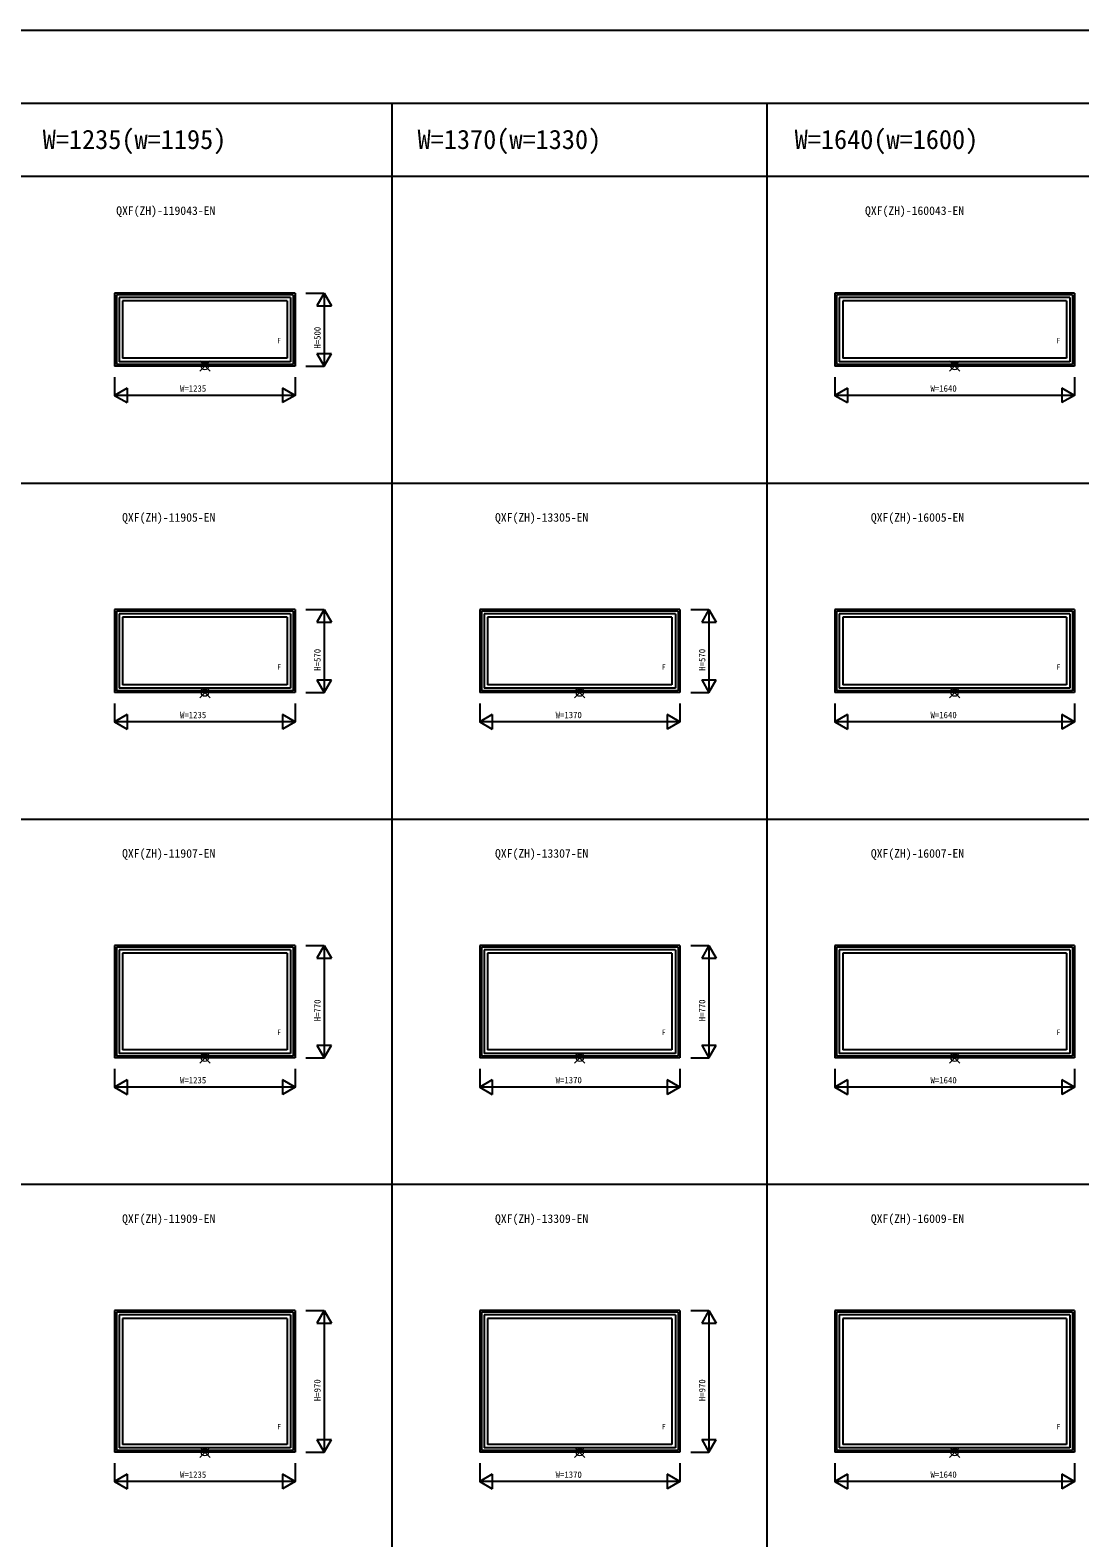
# Model space of a CAD drawing. Units: millimetres, scale not verified. Extents: x -13750 to 13750, y -10000 to 10000.
# Drawn here: x -330 to 6857, y -321 to 10000 of the extents above; entities that cross this region are included whole.
import ezdxf
from ezdxf.enums import TextEntityAlignment as Align

# ---------------------------------------------------------------- set-up
doc = ezdxf.new("R2010")
doc.units = ezdxf.units.MM
doc.header["$LTSCALE"] = 50
for name, color, linetype in [('0-0_0', 7, 'Continuous'), ('0-1_YKK_A1', 4, 'Continuous'), ('0-4_YKK_F1', 7, 'Continuous'), ('0-6_YKK_N1', 2, 'Continuous')]:
    doc.layers.add(name, color=color, linetype=linetype)
doc.layers.add('0-5_YKK_IN', color=1, linetype='Continuous', lineweight=18)
doc.styles.add('ＭＳ ゴシック', font='')
doc.styles.get('ＭＳ ゴシック').set_extended_font_data('MS Gothic')

msp = doc.modelspace()

# ---------------------------------------------------------------- linework, layer by layer
at = {"layer": '0-1_YKK_A1'}
for p, q in [((1483.8, 8200), (248.8, 8200)), ((248.8, 8200), (248.8, 7700)), ((1471.8, 8188), (260.8, 8188)), ((260.8, 8188), (260.8, 7712)), ((1453.8, 8170), (278.8, 8170)), ((278.8, 8170), (278.8, 7730)), ((1453.8, 8170), (1453.8, 7730)), ((1471.8, 8188), (1471.8, 7712)), ((1483.8, 8200), (1483.8, 7700)), ((6819.5, 8200), (5179.5, 8200)), ((5179.5, 8200), (5179.5, 7700)), ((6807.5, 8188), (5191.5, 8188)), ((5191.5, 8188), (5191.5, 7712)), ((6789.5, 8170), (5209.5, 8170)), ((5209.5, 8170), (5209.5, 7730)), ((6789.5, 8170), (6789.5, 7730)), ((6807.5, 8188), (6807.5, 7712)), ((6819.5, 8200), (6819.5, 7700)), ((1429.8, 8146), (302.8, 8146)), ((302.8, 8146), (302.8, 7754)), ((1429.8, 8146), (1429.8, 7754)), ((6765.5, 8146), (5233.5, 8146)), ((5233.5, 8146), (5233.5, 7754)), ((6765.5, 8146), (6765.5, 7754)), ((1429.8, 7754), (302.8, 7754)), ((6765.5, 7754), (5233.5, 7754)), ((1483.8, 7700), (248.8, 7700)), ((1471.8, 7712), (260.8, 7712)), ((1453.8, 7730), (278.8, 7730)), ((6819.5, 7700), (5179.5, 7700)), ((6807.5, 7712), (5191.5, 7712)), ((6789.5, 7730), (5209.5, 7730)), ((1483.8, 6035), (248.8, 6035)), ((248.8, 6035), (248.8, 5465)), ((1471.8, 6023), (260.8, 6023)), ((260.8, 6023), (260.8, 5477)), ((1453.8, 6005), (278.8, 6005)), ((278.8, 6005), (278.8, 5495)), ((1453.8, 6005), (1453.8, 5495)), ((1471.8, 6023), (1471.8, 5477)), ((1483.8, 6035), (1483.8, 5465)), ((4117.9, 6035), (2747.9, 6035)), ((2747.9, 6035), (2747.9, 5465)), ((4105.9, 6023), (2759.9, 6023)), ((2759.9, 6023), (2759.9, 5477)), ((4087.9, 6005), (2777.9, 6005)), ((2777.9, 6005), (2777.9, 5495)), ((4087.9, 6005), (4087.9, 5495)), ((4105.9, 6023), (4105.9, 5477)), ((4117.9, 6035), (4117.9, 5465)), ((6819.5, 6035), (5179.5, 6035)), ((5179.5, 6035), (5179.5, 5465)), ((6807.5, 6023), (5191.5, 6023)), ((5191.5, 6023), (5191.5, 5477)), ((6789.5, 6005), (5209.5, 6005)), ((5209.5, 6005), (5209.5, 5495)), ((6789.5, 6005), (6789.5, 5495)), ((6807.5, 6023), (6807.5, 5477)), ((6819.5, 6035), (6819.5, 5465)), ((1429.8, 5981), (302.8, 5981)), ((302.8, 5981), (302.8, 5519)), ((1429.8, 5981), (1429.8, 5519)), ((4063.9, 5981), (2801.9, 5981)), ((2801.9, 5981), (2801.9, 5519)), ((4063.9, 5981), (4063.9, 5519)), ((6765.5, 5981), (5233.5, 5981)), ((5233.5, 5981), (5233.5, 5519)), ((6765.5, 5981), (6765.5, 5519)), ((1471.8, 5477), (260.8, 5477)), ((1453.8, 5495), (278.8, 5495)), ((1429.8, 5519), (302.8, 5519)), ((4105.9, 5477), (2759.9, 5477)), ((4087.9, 5495), (2777.9, 5495)), ((4063.9, 5519), (2801.9, 5519)), ((6807.5, 5477), (5191.5, 5477)), ((6789.5, 5495), (5209.5, 5495)), ((6765.5, 5519), (5233.5, 5519)), ((1483.8, 5465), (248.8, 5465)), ((4117.9, 5465), (2747.9, 5465)), ((6819.5, 5465), (5179.5, 5465)), ((1483.8, 3735), (248.8, 3735)), ((248.8, 3735), (248.8, 2965)), ((1471.8, 3723), (260.8, 3723)), ((260.8, 3723), (260.8, 2977)), ((1471.8, 3723), (1471.8, 2977)), ((1483.8, 3735), (1483.8, 2965)), ((4117.9, 3735), (2747.9, 3735)), ((2747.9, 3735), (2747.9, 2965)), ((4105.9, 3723), (2759.9, 3723)), ((2759.9, 3723), (2759.9, 2977)), ((4105.9, 3723), (4105.9, 2977)), ((4117.9, 3735), (4117.9, 2965)), ((6819.5, 3735), (5179.5, 3735)), ((5179.5, 3735), (5179.5, 2965)), ((6807.5, 3723), (5191.5, 3723)), ((5191.5, 3723), (5191.5, 2977)), ((6807.5, 3723), (6807.5, 2977)), ((6819.5, 3735), (6819.5, 2965)), ((1453.8, 3705), (278.8, 3705)), ((278.8, 3705), (278.8, 2995)), ((1429.8, 3681), (302.8, 3681)), ((302.8, 3681), (302.8, 3019)), ((1429.8, 3681), (1429.8, 3019)), ((1453.8, 3705), (1453.8, 2995)), ((4087.9, 3705), (2777.9, 3705)), ((2777.9, 3705), (2777.9, 2995)), ((4063.9, 3681), (2801.9, 3681)), ((2801.9, 3681), (2801.9, 3019)), ((4063.9, 3681), (4063.9, 3019)), ((4087.9, 3705), (4087.9, 2995)), ((6789.5, 3705), (5209.5, 3705)), ((5209.5, 3705), (5209.5, 2995)), ((6765.5, 3681), (5233.5, 3681)), ((5233.5, 3681), (5233.5, 3019)), ((6765.5, 3681), (6765.5, 3019)), ((6789.5, 3705), (6789.5, 2995)), ((1453.8, 2995), (278.8, 2995)), ((1429.8, 3019), (302.8, 3019)), ((4087.9, 2995), (2777.9, 2995)), ((4063.9, 3019), (2801.9, 3019)), ((6789.5, 2995), (5209.5, 2995)), ((6765.5, 3019), (5233.5, 3019)), ((1483.8, 2965), (248.8, 2965)), ((1471.8, 2977), (260.8, 2977)), ((4117.9, 2965), (2747.9, 2965)), ((4105.9, 2977), (2759.9, 2977)), ((6819.5, 2965), (5179.5, 2965)), ((6807.5, 2977), (5191.5, 2977)), ((1483.8, 1235), (248.8, 1235)), ((248.8, 1235), (248.8, 265)), ((1471.8, 1223), (260.8, 1223)), ((260.8, 1223), (260.8, 277)), ((1453.8, 1205), (278.8, 1205)), ((278.8, 1205), (278.8, 295)), ((1429.8, 1181), (302.8, 1181)), ((302.8, 1181), (302.8, 319)), ((1429.8, 1181), (1429.8, 319)), ((1453.8, 1205), (1453.8, 295)), ((1471.8, 1223), (1471.8, 277)), ((1483.8, 1235), (1483.8, 265)), ((4117.9, 1235), (2747.9, 1235)), ((2747.9, 1235), (2747.9, 265)), ((4105.9, 1223), (2759.9, 1223)), ((2759.9, 1223), (2759.9, 277)), ((4087.9, 1205), (2777.9, 1205)), ((2777.9, 1205), (2777.9, 295)), ((4063.9, 1181), (2801.9, 1181)), ((2801.9, 1181), (2801.9, 319)), ((4063.9, 1181), (4063.9, 319)), ((4087.9, 1205), (4087.9, 295)), ((4105.9, 1223), (4105.9, 277)), ((4117.9, 1235), (4117.9, 265)), ((6819.5, 1235), (5179.5, 1235)), ((5179.5, 1235), (5179.5, 265)), ((6807.5, 1223), (5191.5, 1223)), ((5191.5, 1223), (5191.5, 277)), ((6789.5, 1205), (5209.5, 1205)), ((5209.5, 1205), (5209.5, 295)), ((6765.5, 1181), (5233.5, 1181)), ((5233.5, 1181), (5233.5, 319)), ((6765.5, 1181), (6765.5, 319)), ((6789.5, 1205), (6789.5, 295)), ((6807.5, 1223), (6807.5, 277)), ((6819.5, 1235), (6819.5, 265)), ((1429.8, 319), (302.8, 319)), ((4063.9, 319), (2801.9, 319)), ((6765.5, 319), (5233.5, 319)), ((1483.8, 265), (248.8, 265)), ((1471.8, 277), (260.8, 277)), ((1453.8, 295), (278.8, 295)), ((4117.9, 265), (2747.9, 265)), ((4105.9, 277), (2759.9, 277)), ((4087.9, 295), (2777.9, 295)), ((6819.5, 265), (5179.5, 265)), ((6807.5, 277), (5191.5, 277)), ((6789.5, 295), (5209.5, 295))]:
    msp.add_line(p, q, dxfattribs=at)
at = {"layer": '0-4_YKK_F1'}
for p, q in [((-13750, 10000), (13750, 10000)), ((-13750, 9500), (13250, 9500)), ((2149.6, -10000), (2149.6, 9500)), ((4716.2, -10000), (4716.2, 9500)), ((-13750, 9000), (13250, 9000)), ((-13750, 6900), (13250, 6900)), ((-13750, 4600), (13250, 4600)), ((-13750, 2100), (13250, 2100))]:
    msp.add_line(p, q, dxfattribs=at)
at = {"layer": '0-5_YKK_IN'}
for p, q in [((830.94, 7735.36), (901.66, 7664.64)), ((830.94, 7664.64), (901.66, 7735.36)), ((5964.14, 7735.36), (6034.86, 7664.64)), ((5964.14, 7664.64), (6034.86, 7735.36)), ((830.94, 5500.36), (901.66, 5429.64)), ((830.94, 5429.64), (901.66, 5500.36)), ((3397.54, 5500.36), (3468.26, 5429.64)), ((3397.54, 5429.64), (3468.26, 5500.36)), ((5964.14, 5500.36), (6034.86, 5429.64)), ((5964.14, 5429.64), (6034.86, 5500.36)), ((830.94, 3000.36), (901.66, 2929.64)), ((830.94, 2929.64), (901.66, 3000.36)), ((3397.54, 3000.36), (3468.26, 2929.64)), ((3397.54, 2929.64), (3468.26, 3000.36)), ((5964.14, 3000.36), (6034.86, 2929.64)), ((5964.14, 2929.64), (6034.86, 3000.36)), ((830.94, 300.36), (901.66, 229.64)), ((830.94, 229.64), (901.66, 300.36)), ((3397.54, 300.36), (3468.26, 229.64)), ((3397.54, 229.64), (3468.26, 300.36)), ((5964.14, 300.36), (6034.86, 229.64)), ((5964.14, 229.64), (6034.86, 300.36))]:
    msp.add_line(p, q, dxfattribs=at)
for centre in [(866.3, 7700), (5999.5, 7700), (866.3, 5465), (3432.9, 5465), (5999.5, 5465), (866.3, 2965), (3432.9, 2965), (5999.5, 2965), (866.3, 265), (3432.9, 265), (5999.5, 265)]:
    msp.add_circle(centre, 25, dxfattribs=at)
at = {"layer": '0-6_YKK_N1'}
for p, q in [((1558.8, 8200), (1683.8, 8200)), ((1683.8, 8200), (1633.8, 8113.4)), ((1683.8, 8200), (1733.8, 8113.4)), ((1683.8, 8200), (1683.8, 7700)), ((1633.8, 8113.4), (1733.8, 8113.4)), ((1633.8, 7786.6), (1683.8, 7700)), ((1633.8, 7786.6), (1733.8, 7786.6)), ((1683.8, 7700), (1733.8, 7786.6)), ((1558.8, 7700), (1683.8, 7700)), ((248.8, 7625), (248.8, 7500)), ((335.4, 7550), (335.4, 7450)), ((1397.2, 7550), (1397.2, 7450)), ((5179.5, 7625), (5179.5, 7500)), ((5266.1, 7550), (5266.1, 7450)), ((6732.9, 7550), (6732.9, 7450)), ((1483.8, 7500), (248.8, 7500)), ((1483.8, 7500), (1397.2, 7450)), ((6819.5, 7500), (5179.5, 7500)), ((6819.5, 7500), (6732.9, 7450)), ((1558.8, 6035), (1683.8, 6035)), ((1683.8, 6035), (1633.8, 5948.4)), ((1683.8, 6035), (1733.8, 5948.4)), ((1683.8, 6035), (1683.8, 5465)), ((4192.9, 6035), (4317.9, 6035)), ((4317.9, 6035), (4267.9, 5948.4)), ((4317.9, 6035), (4367.9, 5948.4)), ((4317.9, 6035), (4317.9, 5465)), ((1633.8, 5948.4), (1733.8, 5948.4)), ((4267.9, 5948.4), (4367.9, 5948.4)), ((1633.8, 5551.6), (1683.8, 5465)), ((1633.8, 5551.6), (1733.8, 5551.6)), ((1683.8, 5465), (1733.8, 5551.6)), ((4267.9, 5551.6), (4317.9, 5465)), ((4267.9, 5551.6), (4367.9, 5551.6)), ((4317.9, 5465), (4367.9, 5551.6)), ((248.8, 5390), (248.8, 5265)), ((1558.8, 5465), (1683.8, 5465)), ((2747.9, 5390), (2747.9, 5265)), ((4192.9, 5465), (4317.9, 5465)), ((5179.5, 5390), (5179.5, 5265)), ((1483.8, 5265), (248.8, 5265)), ((335.4, 5315), (335.4, 5215)), ((1397.2, 5315), (1397.2, 5215)), ((1483.8, 5265), (1397.2, 5215)), ((4117.9, 5265), (2747.9, 5265)), ((2834.5, 5315), (2834.5, 5215)), ((4031.3, 5315), (4031.3, 5215)), ((4117.9, 5265), (4031.3, 5215)), ((6819.5, 5265), (5179.5, 5265)), ((5266.1, 5315), (5266.1, 5215)), ((6732.9, 5315), (6732.9, 5215)), ((6819.5, 5265), (6732.9, 5215)), ((1558.8, 3735), (1683.8, 3735)), ((1683.8, 3735), (1633.8, 3648.4)), ((1683.8, 3735), (1733.8, 3648.4)), ((1683.8, 3735), (1683.8, 2965)), ((4192.9, 3735), (4317.9, 3735)), ((4317.9, 3735), (4267.9, 3648.4)), ((4317.9, 3735), (4367.9, 3648.4)), ((4317.9, 3735), (4317.9, 2965)), ((1633.8, 3648.4), (1733.8, 3648.4)), ((4267.9, 3648.4), (4367.9, 3648.4)), ((1633.8, 3051.6), (1683.8, 2965)), ((1633.8, 3051.6), (1733.8, 3051.6)), ((1683.8, 2965), (1733.8, 3051.6)), ((4267.9, 3051.6), (4317.9, 2965)), ((4267.9, 3051.6), (4367.9, 3051.6)), ((4317.9, 2965), (4367.9, 3051.6)), ((248.8, 2890), (248.8, 2765)), ((1558.8, 2965), (1683.8, 2965)), ((2747.9, 2890), (2747.9, 2765)), ((4192.9, 2965), (4317.9, 2965)), ((5179.5, 2890), (5179.5, 2765)), ((335.4, 2815), (335.4, 2715)), ((1397.2, 2815), (1397.2, 2715)), ((2834.5, 2815), (2834.5, 2715)), ((4031.3, 2815), (4031.3, 2715)), ((5266.1, 2815), (5266.1, 2715)), ((6732.9, 2815), (6732.9, 2715)), ((1483.8, 2765), (248.8, 2765)), ((1483.8, 2765), (1397.2, 2715)), ((4117.9, 2765), (2747.9, 2765)), ((4117.9, 2765), (4031.3, 2715)), ((6819.5, 2765), (5179.5, 2765)), ((6819.5, 2765), (6732.9, 2715)), ((1558.8, 1235), (1683.8, 1235)), ((1683.8, 1235), (1633.8, 1148.4)), ((1633.8, 1148.4), (1733.8, 1148.4)), ((1683.8, 1235), (1733.8, 1148.4)), ((1683.8, 1235), (1683.8, 265)), ((4192.9, 1235), (4317.9, 1235)), ((4317.9, 1235), (4267.9, 1148.4)), ((4267.9, 1148.4), (4367.9, 1148.4)), ((4317.9, 1235), (4367.9, 1148.4)), ((4317.9, 1235), (4317.9, 265)), ((1633.8, 351.6), (1683.8, 265)), ((1633.8, 351.6), (1733.8, 351.6)), ((1683.8, 265), (1733.8, 351.6)), ((4267.9, 351.6), (4317.9, 265)), ((4267.9, 351.6), (4367.9, 351.6)), ((4317.9, 265), (4367.9, 351.6)), ((1558.8, 265), (1683.8, 265)), ((4192.9, 265), (4317.9, 265)), ((248.8, 190), (248.8, 65)), ((335.4, 115), (335.4, 15)), ((1397.2, 115), (1397.2, 15)), ((2747.9, 190), (2747.9, 65)), ((2834.5, 115), (2834.5, 15)), ((4031.3, 115), (4031.3, 15)), ((5179.5, 190), (5179.5, 65)), ((5266.1, 115), (5266.1, 15)), ((6732.9, 115), (6732.9, 15)), ((1483.8, 65), (248.8, 65)), ((1483.8, 65), (1397.2, 15)), ((4117.9, 65), (2747.9, 65)), ((4117.9, 65), (4031.3, 15)), ((6819.5, 65), (5179.5, 65)), ((6819.5, 65), (6732.9, 15))]:
    msp.add_line(p, q, dxfattribs=at)
for points in [[(335.4, 7550), (248.8, 7500), (335.4, 7450)], [(1483.8, 7625), (1483.8, 7500), (1397.2, 7550)], [(5266.1, 7550), (5179.5, 7500), (5266.1, 7450)], [(6819.5, 7625), (6819.5, 7500), (6732.9, 7550)], [(1483.8, 5390), (1483.8, 5265), (1397.2, 5315)], [(4117.9, 5390), (4117.9, 5265), (4031.3, 5315)], [(6819.5, 5390), (6819.5, 5265), (6732.9, 5315)], [(335.4, 5315), (248.8, 5265), (335.4, 5215)], [(2834.5, 5315), (2747.9, 5265), (2834.5, 5215)], [(5266.1, 5315), (5179.5, 5265), (5266.1, 5215)], [(1483.8, 2890), (1483.8, 2765), (1397.2, 2815)], [(4117.9, 2890), (4117.9, 2765), (4031.3, 2815)], [(6819.5, 2890), (6819.5, 2765), (6732.9, 2815)], [(335.4, 2815), (248.8, 2765), (335.4, 2715)], [(2834.5, 2815), (2747.9, 2765), (2834.5, 2715)], [(5266.1, 2815), (5179.5, 2765), (5266.1, 2715)], [(335.4, 115), (248.8, 65), (335.4, 15)], [(1483.8, 190), (1483.8, 65), (1397.2, 115)], [(2834.5, 115), (2747.9, 65), (2834.5, 15)], [(4117.9, 190), (4117.9, 65), (4031.3, 115)], [(5266.1, 115), (5179.5, 65), (5266.1, 15)], [(6819.5, 190), (6819.5, 65), (6732.9, 115)]]:
    msp.add_lwpolyline(points, dxfattribs=at)

# ---------------------------------------------------------------- texts
at = {"layer": '0-0_0', "color": 3, "style": 'ＭＳ ゴシック'}
for s, p in [('W=1235(w=1195)', (-243.7, 9146.63)), ('W=1370(w=1330)', (2322.9, 9146.63)), ('W=1640(w=1600)', (4904.5, 9146.63))]:
    msp.add_text(s, height=132, dxfattribs=at).set_placement(p, align=Align.BOTTOM_LEFT)
at = {"layer": '0-0_0', "style": 'ＭＳ ゴシック'}
for s, p in [('QXF(ZH)-119043-EN', (259.63, 8717.41)), ('QXF(ZH)-160043-EN', (5386.17, 8717.41)), ('QXF(ZH)-11905-EN', (299.63, 6617.41)), ('QXF(ZH)-13305-EN', (2852.9, 6617.41)), ('QXF(ZH)-16005-EN', (5426.17, 6617.41)), ('QXF(ZH)-11907-EN', (299.63, 4317.41)), ('QXF(ZH)-13307-EN', (2852.9, 4317.41)), ('QXF(ZH)-16007-EN', (5426.17, 4317.41)), ('QXF(ZH)-11909-EN', (299.63, 1817.41)), ('QXF(ZH)-13309-EN', (2852.9, 1817.41)), ('QXF(ZH)-16009-EN', (5426.17, 1817.41))]:
    msp.add_text(s, height=58.65, dxfattribs=at).set_placement(p, align=Align.BOTTOM_LEFT)
at = {"layer": '0-1_YKK_A1', "style": 'ＭＳ ゴシック'}
for p in [(1361.13, 7846), (6696.83, 7846), (1361.13, 5611), (3995.23, 5611), (6696.83, 5611), (1361.13, 3111), (3995.23, 3111), (6696.83, 3111), (1361.13, 411), (3995.23, 411), (6696.83, 411)]:
    msp.add_text('F', height=36.66, dxfattribs=at).set_placement(p, align=Align.BOTTOM_LEFT)
at = {"layer": '0-6_YKK_N1', "style": 'ＭＳ ゴシック'}
for s, p in [('H=500', (1671.8, 7820)), ('H=570', (1671.8, 5615)), ('H=570', (4305.9, 5615)), ('H=770', (1671.8, 3215)), ('H=770', (4305.9, 3215)), ('H=970', (1671.8, 615)), ('H=970', (4305.9, 615))]:
    msp.add_text(s, height=43.99, rotation=90, dxfattribs=at).set_placement(p, align=Align.BOTTOM_LEFT)
for s, p in [('W=1235', (696.3, 7512)), ('W=1640', (5834.5, 7512)), ('W=1235', (696.3, 5277)), ('W=1370', (3267.9, 5277)), ('W=1640', (5834.5, 5277)), ('W=1235', (696.3, 2777)), ('W=1370', (3267.9, 2777)), ('W=1640', (5834.5, 2777)), ('W=1235', (696.3, 77)), ('W=1370', (3267.9, 77)), ('W=1640', (5834.5, 77))]:
    msp.add_text(s, height=43.99, dxfattribs=at).set_placement(p, align=Align.BOTTOM_LEFT)

doc.saveas('drawing.dxf')
